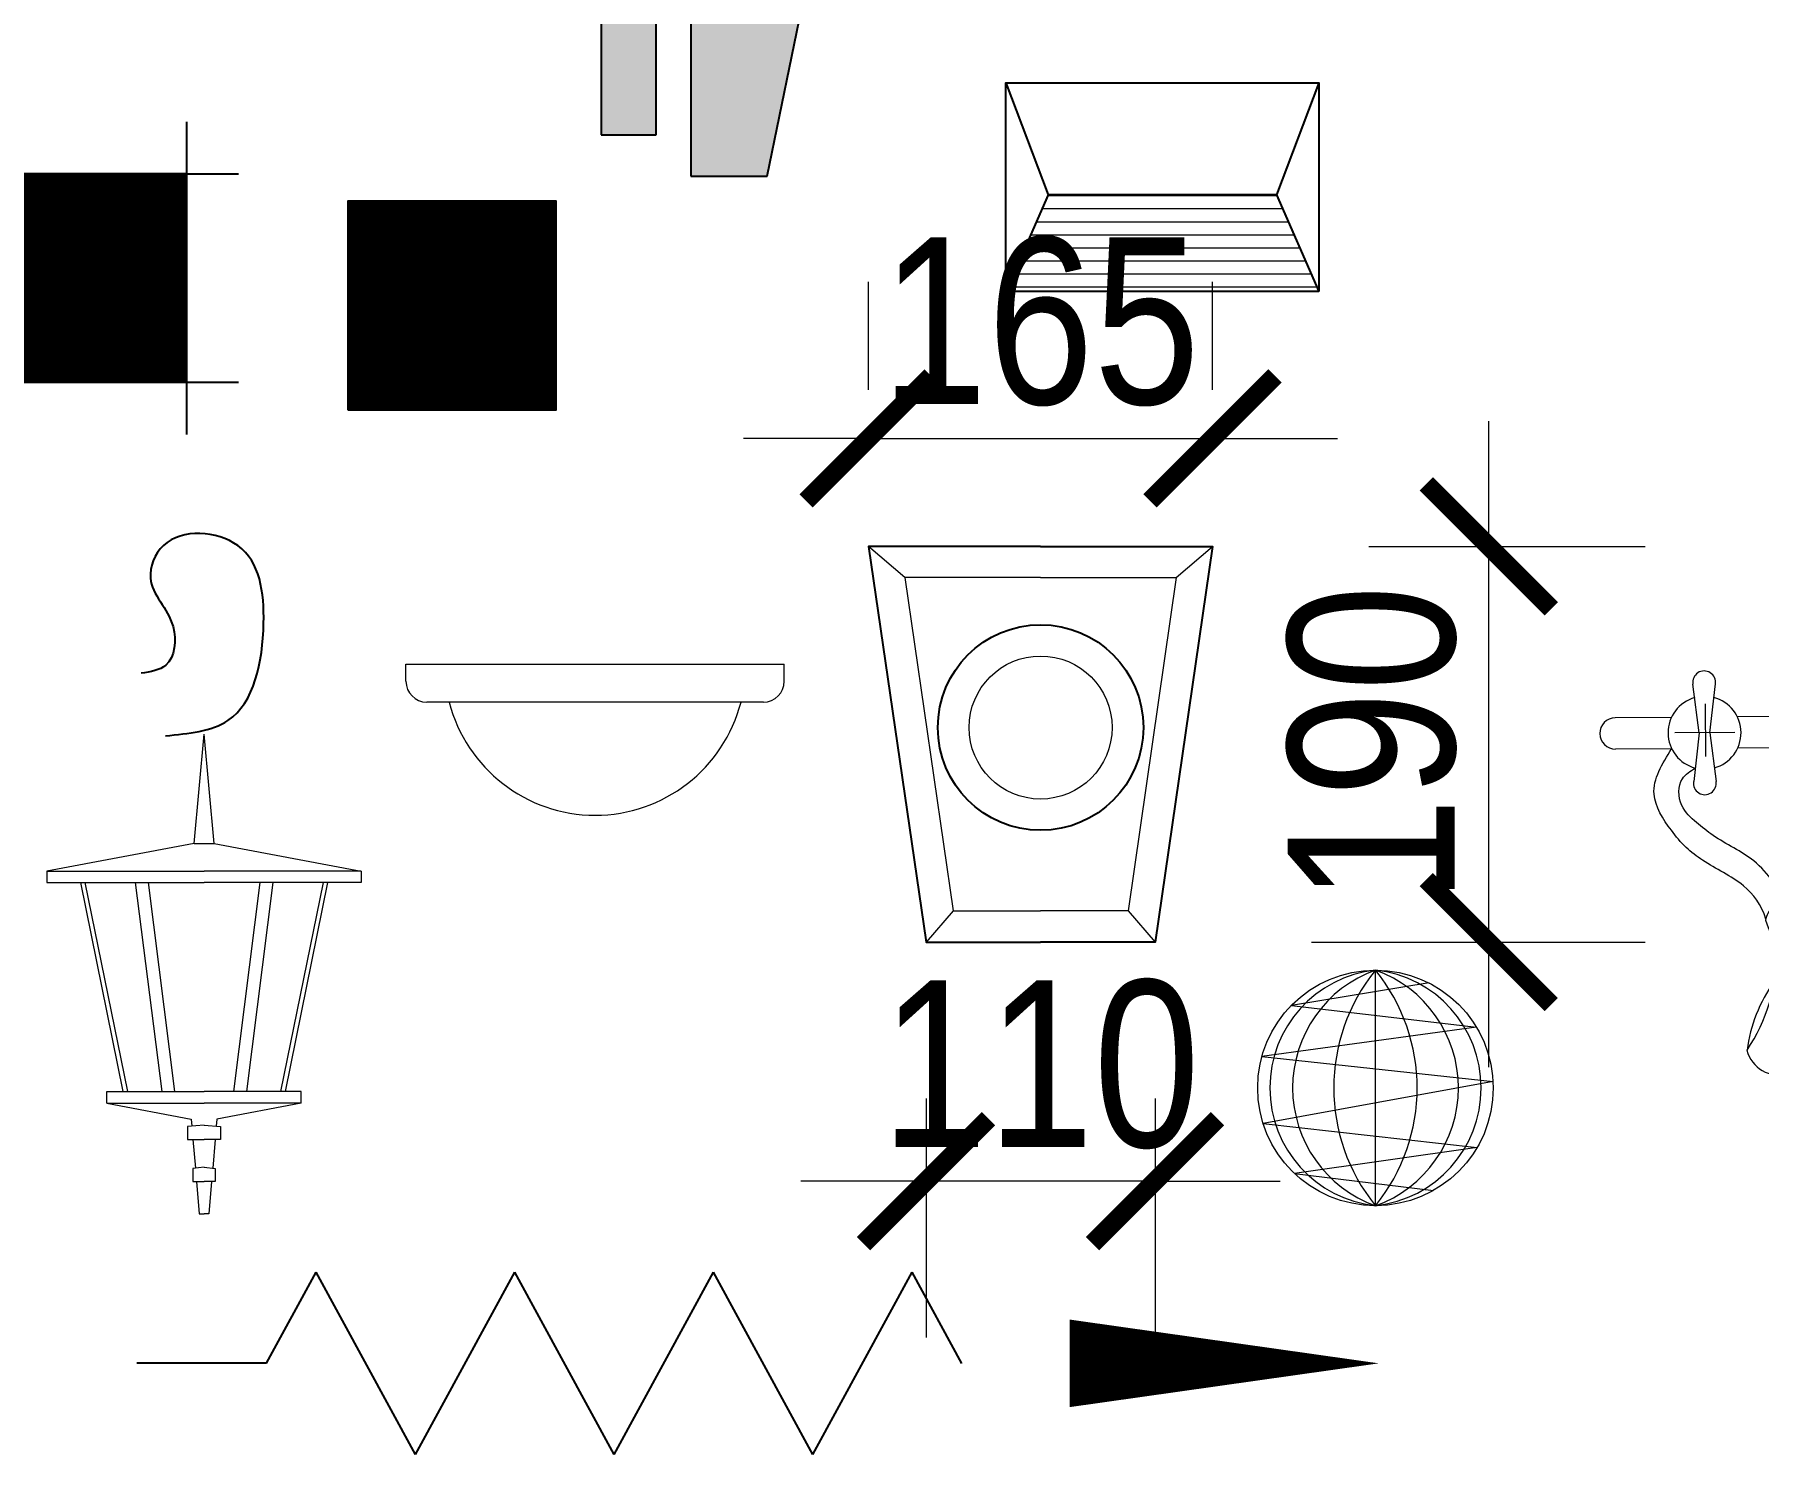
# Model space of a CAD drawing. Header units: millimetres. Extents: x -37049 to 129367, y 25385 to 90033.
# Drawn here: x 32487 to 34141, y 46111 to 47473 of the extents above; entities that cross this region are included whole.
import ezdxf

# ---------------------------------------------------------------- set-up
doc = ezdxf.new("R2010")
doc.units = ezdxf.units.MM
doc.header["$MEASUREMENT"] = 0
for name, color, linetype, lineweight in [('NKT1', 1, 'Continuous', 13), ('NMANH2', 35, 'Continuous', 9), ('NMANH3', 25, 'Continuous', 9), ('NTBI', 150, 'Continuous', 20), ('NTHAY1', 61, 'Continuous', 25), ('NTHAY2', 51, 'Continuous', 25), ('NTHAY3', 41, 'Continuous', 25), ('NXE', 32, 'Continuous', 30)]:
    doc.layers.add(name, color=color, linetype=linetype, lineweight=lineweight)
doc.styles.add('AVO', font='vhelvcn.ttf')
doc.linetypes.add('ZIGZAG', pattern='A,0.0001,-0.2,[131,ltypeshp.shx,S=0.2,R=0,X=-0.2,Y=0],-0.4,[131,ltypeshp.shx,S=0.2,R=180,X=0.2,Y=0],-0.2', length=0.8001)
doc.dimstyles.new('50', dxfattribs={"dimtxt": 160, "dimasz": 120, "dimexe": 150, "dimexo": 150, "dimgap": 30, "dimtad": 1, "dimdec": 0, "dimlfac": 0.5, "dimzin": 0, "dimdsep": 46, "dimtxsty": 'AVO', "dimblk": 'ARCHTICK', "dimcen": -2, "dimdle": 120, "dimclrd": 256, "dimclre": 256, "dimclrt": 1, "dimadec": 0, "dimazin": 0, "dimtfac": 1, "dimtdec": 0, "dimtix": 1, "dimtmove": 2, "dimatfit": 3, "dimldrblk": 'ARCHTICK', "dimfxl": 0, "dimtolj": 1, "dimtzin": 0, "dimlwd": 0, "dimlwe": 0, "dimarcsym": 0})

# ---------------------------------------------------------------- blocks, each defined once
blk = doc.blocks.new('A$C075838B4')
at = {"layer": 'NTHAY2'}
h = blk.add_hatch(color=256, dxfattribs=at)
h.paths.add_polyline_path([(86, 0), (159.5, 0), (222.3, 305.5), (159.5, 611), (86, 611), (86, 305.5)])
h.paths.add_polyline_path([(0, 39.5), (53, 39.5), (53, 305.5), (53, 571.5), (0, 571.5), (0, 305.5)])
for p, q in [((86, 611), (159.5, 611)), ((86, 305.5), (86, 611)), ((159.5, 611), (222.3, 305.5)), ((0, 571.5), (53, 571.5)), ((0, 305.5), (0, 571.5)), ((53, 571.5), (53, 305.5)), ((0, 305.5), (0, 39.5)), ((53, 39.5), (53, 305.5)), ((86, 305.5), (86, 0)), ((159.5, 0), (222.3, 305.5)), ((0, 39.5), (53, 39.5)), ((86, 0), (159.5, 0))]:
    blk.add_line(p, q, dxfattribs=at)
blk = doc.blocks.new('A$C235E6AC3')
at = {"layer": 'NTHAY3'}
blk.add_line((124.5, 87.5), (0, 87.5), dxfattribs=at)
for points in [[(124.5, 87.5), (172.1, 175)], [(267.5, 0), (172.1, 175)], [(267.5, 0), (362.8, 175)], [(458.1, 0), (362.8, 175)], [(458.1, 0), (553.5, 175)], [(648.8, 0), (553.5, 175)], [(648.8, 0), (744.1, 175)], [(791.8, 87.5), (744.1, 175)]]:
    blk.add_lwpolyline(points, dxfattribs=at)
blk.add_lwpolyline([(791.8, 87.5, 0, 0, 0), (1191.7, 87.5, 0, 84, 0), (895.1, 87.5, 84, 84, 0)], format="xyseb", dxfattribs=at)
blk = doc.blocks.new('A$C55030BC6')
at = {"layer": 'NMANH3', "ltscale": 350}
h = blk.add_hatch(dxfattribs=at)
h.set_pattern_fill('ANSI31', color=256, scale=100, angle=315, style=0)
h.set_pattern_definition([(0, (-11003.985, -4619.369), (4e-15, 12.5), [])])
h.paths.add_polyline_path([(300, 0), (259.5, 92.5), (40.5, 92.5), (0, 0)])
at = {"layer": 'NTHAY2', "ltscale": 350}
for p, q in [((0, 200), (40.5, 92.5)), ((300, 200), (259.5, 92.5)), ((40.5, 92.5), (0, 0)), ((40.5, 92.5), (259.5, 92.5)), ((259.5, 92.5), (300, 0))]:
    blk.add_line(p, q, dxfattribs=at)
at = {"layer": 'NTHAY2'}
blk.add_lwpolyline([(0, 0), (300, 0), (300, 200), (0, 200)], close=True, dxfattribs=at)
blk = doc.blocks.new('A$C6A863744')
at = {"layer": 'NMANH3'}
blk.add_line((113, 0), (113, 226.1), dxfattribs=at)
blk.add_lwpolyline([(164.5, 213.7), (32.3, 192.1), (209.9, 171.3), (4.1, 143.2), (225.9, 119.1), (5.3, 78.9), (210.5, 55.8), (35.4, 30.8), (168.7, 14.6)], dxfattribs=at)
blk.add_circle((113, 113), 113, dxfattribs=at)
for centre, radius, start, end in [((125.4, 113), 113.7, 96.225, 263.775), ((153.6, 113), 120.1, 109.7358, 250.2642), ((252.7, 113), 179.7, 141.0245, 218.9755), ((72.5, 113), 120.1, 289.7358, 70.2642), ((100.7, 113), 113.7, 276.225, 83.775), ((-26.7, 113), 179.7, 321.0245, 38.9755)]:
    blk.add_arc(centre, radius, start, end, dxfattribs=at)
blk = doc.blocks.new('A$C4F9F7B30')
at = {"layer": 'NTHAY2'}
blk.add_line((0, 200), (200, 0), dxfattribs=at)
at = {"layer": 'NTHAY2', "const_width": 200}
blk.add_lwpolyline([(100, 200), (100, 0)], dxfattribs=at)
at = {"layer": 'NTHAY2'}
blk.add_lwpolyline([(0, 0), (200, 0), (200, 200), (0, 200)], close=True, dxfattribs=at)
blk = doc.blocks.new('A$C148409E3')
at = {"layer": 'NTHAY2'}
for p, q in [((50, 0), (50, 300)), ((250, 300), (250, 0)), ((0, 250), (300, 250)), ((50, 250), (250, 50)), ((0, 50), (300, 50))]:
    blk.add_line(p, q, dxfattribs=at)
at = {"layer": 'NTHAY2', "const_width": 200}
blk.add_lwpolyline([(150, 250), (150, 50)], dxfattribs=at)
at = {"layer": 'NTHAY2'}
blk.add_lwpolyline([(50, 50), (250, 50), (250, 250), (50, 250)], close=True, dxfattribs=at)
blk = doc.blocks.new('A$C6D0D1898')
at = {"layer": 'NMANH3', "color": 2}
for p, q in [((160.5, 355.3), (301.8, 328.6)), ((301.8, 328.6), (150.9, 328.6))]:
    blk.add_line(p, q, dxfattribs=at)
blk.add_lwpolyline([(301.8, 328.6), (301.8, 317.8), (150.9, 317.8)], dxfattribs=at)
at = {"layer": 'NTBI', "color": 2}
for p, q in [((141.3, 355.3), (150.9, 460.1)), ((160.5, 355.3), (150.9, 460.1)), ((141.3, 355.3), (0, 328.6)), ((141.3, 355.3), (160.5, 355.3)), ((0, 328.6), (150.9, 328.6)), ((32.3, 317.8), (73.1, 117.4)), ((36.6, 317.8), (77.5, 117.4)), ((85, 317.8), (110.4, 117.4)), ((97.2, 317.8), (122.6, 117.4)), ((204.6, 317.8), (179.3, 117.4)), ((216.8, 317.8), (191.5, 117.4)), ((265.2, 317.8), (224.3, 117.4)), ((269.5, 317.8), (228.7, 117.4)), ((57.6, 106), (150.9, 106)), ((57.6, 106), (138.7, 90.8)), ((244.2, 106), (150.9, 106)), ((244.2, 106), (163.1, 90.8)), ((138.7, 90.8), (139.3, 84)), ((163.1, 90.8), (162.6, 84)), ((140.3, 71.2), (142.6, 43.6)), ((161.5, 71.2), (159.2, 43.6)), ((143.7, 30.8), (146.3, 0)), ((158.1, 30.8), (155.6, 0)), ((146.3, 0), (150.9, 0)), ((155.6, 0), (150.9, 0))]:
    blk.add_line(p, q, dxfattribs=at)
for points in [[(0, 328.6), (0, 317.8), (150.9, 317.8)], [(57.6, 106), (57.6, 117.4), (150.9, 117.4)], [(244.2, 106), (244.2, 117.4), (150.9, 117.4)], [(150.9, 85.1), (135, 83.7), (135, 71.2), (150.9, 71.2)], [(150.9, 85.1), (166.8, 83.7), (166.8, 71.2), (150.9, 71.2)], [(150.9, 44.7), (140.3, 43.3), (140.3, 30.8), (150.9, 30.8)], [(150.9, 44.7), (161.5, 43.3), (161.5, 30.8), (150.9, 30.8)]]:
    blk.add_lwpolyline(points, dxfattribs=at)
blk = doc.blocks.new('A$C42A17637')
at = {"layer": 'NTBI'}
for p, q in [((0, 128.3), (0, 144.8)), ((0, 144.8), (363, 144.8)), ((363, 128.3), (363, 144.8)), ((343, 108.3), (20, 108.3))]:
    blk.add_line(p, q, dxfattribs=at)
for centre, radius, start, end in [((20, 128.3), 20, 179.999, 269.999), ((343, 128.3), 20, 269.999, 359.999), ((181.5, 144.4), 144.6, 194.471, 345.5269)]:
    blk.add_arc(centre, radius, start, end, dxfattribs=at)
blk = doc.blocks.new('A$C56491965')
at = {"layer": 'NTBI'}
for p, q in [((95.5, 328.3), (89.4, 375)), ((105.5, 328.4), (110.9, 375.2)), ((101, 356.2), (101.4, 305.6)), ((68.7, 343.1), (14.9, 342.7)), ((185.8, 344), (132, 343.6)), ((129.7, 328.6), (72.1, 328.2)), ((95.5, 328.3), (90.1, 281.5)), ((95.5, 328.3), (95.5, 328.3)), ((105.5, 328.4), (111.6, 281.7)), ((105.5, 328.4), (105.5, 328.4)), ((68.9, 313.1), (15.1, 312.7)), ((186.1, 314), (132.3, 313.6))]:
    blk.add_line(p, q, dxfattribs=at)
for centre, radius, start, end in [((100.1, 376.8), 10.9, 351.4117, 189.4318), ((100.5, 328.4), 35, 105.5905, 255.253), ((100.5, 328.4), 35, 285.5905, 75.253), ((15, 327.7), 15, 90.4217, 270.4217), ((185.9, 329), 15, 270.4217, 90.4217), ((100.8, 279.9), 10.9, 171.4117, 9.4318), ((175, 147.2), 15.9, 64.3185, 176.469), ((22.4, 83.1), 177.7, 332.4541, 26.1845), ((-89.5, 44.3), 269.5, 16.1695, 22.6825), ((5.1, 115.8), 164.3, 325.9692, 1.2468), ((183.6, 74.8), 46.8, 74.1619, 107.7653), ((283.1, 5.6), 143, 144.0892, 172.6887), ((172.1, 31.8), 31.9, 194.4833, 284.4651)]:
    blk.add_arc(centre, radius, start, end, dxfattribs=at)
blk.add_open_spline([(159.3, 149.7), (155.2, 163.4), (138.1, 185.8), (105.4, 200.4), (81.8, 218.2), (65.1, 238.6), (43.6, 272.2), (59.9, 298.6), (68.9, 313.1)], degree=3, knots=[17.188614, 17.188614, 17.188614, 17.188614, 55.568464, 101.699226, 121.725739, 143.438218, 181.915596, 228.624574, 228.624574, 228.624574, 228.624574], dxfattribs=at)
blk.add_spline([(181.9, 161.6), (147.8, 205.4), (108.7, 229.9), (92.9, 242.2), (78.7, 258.7), (79.3, 284.3), (91.6, 294.5)], degree=3, dxfattribs=at)
blk = doc.blocks.new('_ARCHTICK')
at = {"color": 0, "linetype": 'ByBlock', "const_width": 0.15}
blk.add_lwpolyline([(-0.5, -0.5), (0.5, 0.5)], dxfattribs=at)
blk = doc.blocks.new('*D714')
at = {"layer": 'DEFPOINTS', "color": 0}
for p in [(33617.3, 46982), (33882.4, 46982), (33562.2, 46602.4)]:
    blk.add_point(p, dxfattribs=at)
at = {"layer": 'NTHAY1', "lineweight": 0}
for p, q in [((33882.4, 46482.4), (33882.4, 47102)), ((33767.3, 46982), (34032.4, 46982)), ((33712.2, 46602.4), (34032.4, 46602.4))]:
    blk.add_line(p, q, dxfattribs=at)
at = {"layer": 'NTHAY1', "lineweight": 0, "xscale": 120, "yscale": 120, "zscale": 120}
for p, rotation in [((33882.4, 46982), 89.99999999999847), ((33882.4, 46602.4), 269.9999999999985)]:
    blk.add_blockref('_ARCHTICK', p, dxfattribs=dict(at, rotation=rotation))
at = {"layer": 'NTHAY1', "color": 1, "insert": (33770.7, 46792.2), "char_height": 160, "attachment_point": 5, "rotation": 90, "style": 'AVO'}
blk.add_mtext('\\A1;190', dxfattribs=at)
blk = doc.blocks.new('*D715')
at = {"layer": 'DEFPOINTS', "color": 0}
for p in [(33342.5, 46602.4), (33562.2, 46602.4), (33342.5, 46373)]:
    blk.add_point(p, dxfattribs=at)
at = {"layer": 'NTHAY1', "lineweight": 0}
for p, q in [((33342.5, 46452.4), (33342.5, 46223)), ((33562.2, 46452.4), (33562.2, 46223)), ((33342.5, 46373), (33222.5, 46373)), ((33562.2, 46373), (33342.5, 46373)), ((33562.2, 46373), (33682.2, 46373))]:
    blk.add_line(p, q, dxfattribs=at)
at = {"layer": 'NTHAY1', "lineweight": 0, "xscale": 120, "yscale": 120, "zscale": 120}
for p, rotation in [((33342.5, 46373), 359.9999999999985), ((33562.2, 46373), 179.9999999999985)]:
    blk.add_blockref('_ARCHTICK', p, dxfattribs=dict(at, rotation=rotation))
at = {"layer": 'NTHAY1', "color": 1, "insert": (33452.3, 46484.7), "char_height": 160, "attachment_point": 5, "style": 'AVO'}
blk.add_mtext('\\A1;110', dxfattribs=at)
blk = doc.blocks.new('*D716')
at = {"layer": 'DEFPOINTS', "color": 0}
for p in [(33617.3, 47085.6), (33287.4, 46982), (33617.3, 46982)]:
    blk.add_point(p, dxfattribs=at)
at = {"layer": 'NTHAY1', "lineweight": 0}
for p, q in [((33287.4, 47132), (33287.4, 47235.6)), ((33617.3, 47132), (33617.3, 47235.6)), ((33287.4, 47085.6), (33167.4, 47085.6)), ((33287.4, 47085.6), (33617.3, 47085.6)), ((33617.3, 47085.6), (33737.3, 47085.6))]:
    blk.add_line(p, q, dxfattribs=at)
at = {"layer": 'NTHAY1', "lineweight": 0, "xscale": 120, "yscale": 120, "zscale": 120}
for p, rotation in [((33287.4, 47085.6), 359.9999999999985), ((33617.3, 47085.6), 179.9999999999985)]:
    blk.add_blockref('_ARCHTICK', p, dxfattribs=dict(at, rotation=rotation))
at = {"layer": 'NTHAY1', "color": 1, "insert": (33452.4, 47197.3), "char_height": 160, "attachment_point": 5, "style": 'AVO'}
blk.add_mtext('\\A1;165', dxfattribs=at)

msp = doc.modelspace()

# ---------------------------------------------------------------- linework, layer by layer
at = {"layer": 'NMANH2'}
for p, q in [((33322.1, 46952), (33287.4, 46982)), ((33582.6, 46952), (33617.3, 46982)), ((33368.4, 46632.4), (33342.5, 46602.4)), ((33536.3, 46632.4), (33562.2, 46602.4))]:
    msp.add_line(p, q, dxfattribs=at)
for points in [[(33452.4, 46952), (33322.1, 46952), (33368.4, 46632.4), (33452.3, 46632.4)], [(33452.4, 46952), (33582.6, 46952), (33536.3, 46632.4), (33452.3, 46632.4)]]:
    msp.add_lwpolyline(points, dxfattribs=at)
msp.add_circle((33452.4, 46808.2), 68.6, dxfattribs=at)
at = {"layer": 'NTHAY1'}
msp.add_spline([(32612.8, 46800.3), (32672.8, 46815), (32707, 46908.2), (32682.2, 46982.7), (32610.8, 46982.7), (32598.4, 46951.6), (32620.1, 46905), (32613.2, 46868.1), (32589.5, 46860.3)], degree=3, dxfattribs=at)
at = {"layer": 'NTHAY3'}
for points in [[(33452.4, 46982), (33287.4, 46982), (33342.5, 46602.4), (33452.3, 46602.4)], [(33452.4, 46982), (33617.3, 46982), (33562.2, 46602.4), (33452.3, 46602.4)]]:
    msp.add_lwpolyline(points, dxfattribs=at)
msp.add_circle((33452.4, 46808.2), 98.6, dxfattribs=at)

# ---------------------------------------------------------------- block references
at = {"layer": 'NKT1', "linetype": 'ZIGZAG'}
msp.add_blockref('A$C6A863744', (33660.7, 46349.5), dxfattribs=at)
at = {"layer": 'NMANH3', "ltscale": 350, "xscale": -1}
msp.add_blockref('A$C55030BC6', (33719.2, 47226.6), dxfattribs=at)
at = {"layer": 'NTBI', "rotation": 359.9999999999985}
for name, p in [('A$C42A17637', (32843.5, 46724.3)), ('A$C56491965', (33988.9, 46474.8)), ('A$C6D0D1898', (32498.9, 46341.8))]:
    msp.add_blockref(name, p, dxfattribs=at)
at = {"layer": 'NTHAY2'}
msp.add_blockref('A$C075838B4', (33030.7, 47337.2), dxfattribs=at)
at = {"layer": 'NTHAY3', "rotation": 359.9989695586916}
msp.add_blockref('A$C235E6AC3', (32585.2, 46110.8), dxfattribs=at)
at = {"layer": 'NXE', "rotation": 359.9999999999985}
for name, p in [('A$C148409E3', (32382.9, 47089.4)), ('A$C4F9F7B30', (32787.8, 47113))]:
    msp.add_blockref(name, p, dxfattribs=at)

# ---------------------------------------------------------------- dimensions: what is measured, and where the dimension line sits
at = {"layer": 'NTHAY1', "ltscale": 100}
for base, p1, p2, picture, middle in [((33617.3, 47085.6), (33287.4, 46982), (33617.3, 46982), '*D716', (33452.4, 47197.3)), ((33342.5, 46373), (33562.2, 46602.4), (33342.5, 46602.4), '*D715', (33452.3, 46484.7))]:
    dim = msp.add_linear_dim(base=base, p1=p1, p2=p2, dimstyle='50', dxfattribs=at)
    dim.commit()
    dim.dimension.update_dxf_attribs({"geometry": picture, "text_midpoint": middle})
dim = msp.add_linear_dim(base=(33882.4, 46982), p1=(33562.2, 46602.4), p2=(33617.3, 46982), angle=90, dimstyle='50', dxfattribs=at)
dim.commit()
dim.dimension.update_dxf_attribs({"geometry": '*D714', "text_midpoint": (33770.7, 46792.2)})

doc.saveas('drawing.dxf')
